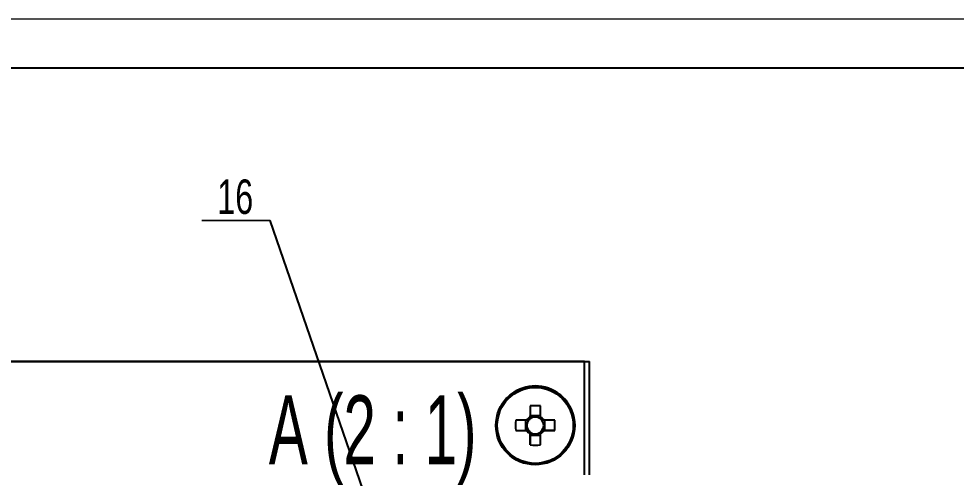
# Model space of a CAD drawing. Header units: millimetres. Extents: x 0 to 841, y -10 to 594.
# Drawn here: x 301.9 to 397.1, y 548.5 to 594 of the extents above; entities that cross this region are included whole.
import ezdxf

# ---------------------------------------------------------------- set-up
doc = ezdxf.new("R2010")
doc.units = ezdxf.units.MM
doc.layers.add('ОСЕВЫЕ', color=7, linetype='Continuous')
doc.styles.add('SLDTEXTSTYLE0', font='TXT', dxfattribs={"width": 0.7})
doc.styles.add('SLDTEXTSTYLE5', font='TXT', dxfattribs={"width": 0.633333})
doc.dimstyles.new('SLDDIMSTYLE1', dxfattribs={"dimtxt": 0.18, "dimasz": 1.016, "dimexe": 0, "dimexo": 0.0625, "dimgap": 0, "dimtad": 0, "dimtih": 1, "dimtoh": 1, "dimdec": 0, "dimrnd": 1e-09, "dimzin": 0, "dimdsep": 46, "dimtxsty": 'Standard', "dimblk1": 'DOT', "dimblk2": 'DOT', "dimsah": 1, "dimcen": 0.09, "dimadec": 0, "dimazin": 0, "dimtfac": 1.016, "dimtdec": 0, "dimtofl": 0, "dimtmove": 0, "dimatfit": 3, "dimldrblk": 'DOT', "dimfxl": 0, "dimfrac": 2, "dimtolj": 1, "dimtzin": 0, "dimarcsym": 0})

# ---------------------------------------------------------------- blocks, each defined once
blk = doc.blocks.new('SW_NOTE_17')
at = {"color": 0, "linetype": 'Continuous', "lineweight": 0}
for p, q in [((-6.936, 0), (0, 0)), ((0, 0), (-6.936, 0)), ((-6.936, 0), (0, 0)), ((0, 0), (-6.936, 0)), ((-6.936, 0), (0, 0)), ((0, 0), (-6.936, 0))]:
    blk.add_line(p, q, dxfattribs=at)
at = {"color": 0, "linetype": 'Continuous', "lineweight": 0, "insert": (-3.53, 4.17), "char_height": 3.5, "attachment_point": 2, "style": 'SLDTEXTSTYLE0'}
blk.add_mtext('16', dxfattribs=at)
blk = doc.blocks.new('_Dot')
at = {"color": 0, "linetype": 'ByBlock', "lineweight": -2}
blk.add_line((-0.5, 0), (-1, 0), dxfattribs=at)
at = {"color": 0, "linetype": 'ByBlock', "const_width": 0.5}
blk.add_lwpolyline([(-0.25, 0, 1), (0.25, 0, 1)], format="xyb", close=True, dxfattribs=at)

msp = doc.modelspace()

# ---------------------------------------------------------------- linework, layer by layer
at = {"color": 7, "linetype": 'Continuous', "lineweight": 25}
for p, q in [((836, 589), (20, 589)), ((359.322, 559.222), (243.322, 559.222)), ((359.322, 559.222), (243.322, 559.222)), ((243.323, 559.224), (359.323, 559.224)), ((359.322, 559.222), (354.32, 559.222)), ((359.322, 559.222), (359.323, 559.224)), ((359.322, 559.222), (359.323, 559.223)), ((359.322, 559.222), (359.822, 559.222)), ((359.322, 495.222), (359.322, 559.222)), ((359.322, 559.222), (359.322, 559.222)), ((359.322, 559.222), (359.322, 559.222)), ((359.322, 495.222), (359.322, 559.222)), ((359.323, 559.223), (359.323, 559.224)), ((359.323, 559.223), (359.823, 559.223)), ((359.323, 559.223), (359.323, 559.223)), ((359.323, 559.223), (359.323, 559.223)), ((359.323, 559.223), (359.323, 559.223)), ((359.822, 559.222), (359.823, 559.223)), ((359.822, 494.722), (359.822, 559.222)), ((359.823, 547.223), (359.823, 559.223)), ((350.822, 554.659), (350.822, 554.659)), ((353.807, 554.707), (353.807, 553.705)), ((353.339, 553.237), (353.339, 552.207)), ((353.807, 553.4), (353.807, 553.705)), ((354.837, 553.705), (353.807, 553.705)), ((355.305, 552.207), (355.305, 553.237)), ((352.338, 552.207), (353.339, 552.207)), ((353.645, 552.207), (353.339, 552.207)), ((353.807, 551.739), (353.807, 552.045)), ((355.305, 552.207), (355, 552.207)), ((356.307, 552.207), (355.305, 552.207)), ((353.807, 550.738), (353.807, 551.739)), ((353.807, 551.739), (354.837, 551.739)), ((357.822, 550.785), (357.822, 550.785))]:
    msp.add_line(p, q, dxfattribs=at)
at = {"color": 7, "linetype": 'Continuous', "lineweight": 25, "flags": 128}
for points in [[(343.822, 559.222), (343.732, 559.222), (343.471, 559.222), (343.072, 559.222), (342.583, 559.222), (342.062, 559.222), (341.572, 559.222), (341.173, 559.222), (340.913, 559.222), (340.822, 559.222), (340.913, 559.222), (341.173, 559.222), (341.572, 559.222), (342.062, 559.222), (342.583, 559.222), (343.072, 559.222), (343.471, 559.222), (343.732, 559.222), (343.822, 559.222)], [(343.822, 559.222), (343.732, 559.222), (343.471, 559.222), (343.072, 559.222), (342.583, 559.222), (342.062, 559.222), (341.572, 559.222), (341.173, 559.222), (340.913, 559.222), (340.822, 559.222), (340.913, 559.222), (341.173, 559.222), (341.572, 559.222), (342.062, 559.222), (342.583, 559.222), (343.072, 559.222), (343.471, 559.222), (343.732, 559.222), (343.822, 559.222)], [(340.823, 559.223), (340.913, 559.223), (341.174, 559.223), (341.573, 559.223), (342.062, 559.223), (342.583, 559.223), (343.073, 559.223), (343.472, 559.223), (343.732, 559.223), (343.823, 559.223), (343.732, 559.223), (343.472, 559.223), (343.073, 559.223), (342.583, 559.223), (342.062, 559.223), (341.573, 559.223), (341.174, 559.223), (340.913, 559.223), (340.823, 559.223)], [(343.823, 559.223), (343.732, 559.223), (343.472, 559.223), (343.073, 559.223), (342.583, 559.223), (342.062, 559.223), (341.573, 559.223), (341.174, 559.223), (340.913, 559.223), (340.823, 559.223), (340.913, 559.223), (341.174, 559.223), (341.573, 559.223), (342.062, 559.223), (342.583, 559.223), (343.073, 559.223), (343.472, 559.223), (343.732, 559.223), (343.823, 559.223)], [(349.322, 559.222), (349.912, 559.222), (350.449, 559.222), (350.886, 559.222), (351.184, 559.222), (351.317, 559.222), (351.272, 559.222), (351.054, 559.222), (350.683, 559.222), (350.19, 559.222), (349.62, 559.222), (349.024, 559.222), (348.455, 559.222), (347.962, 559.222), (347.59, 559.222), (347.372, 559.222), (347.328, 559.222), (347.461, 559.222), (347.759, 559.222), (348.196, 559.222), (348.733, 559.222), (349.322, 559.222)], [(349.323, 559.223), (348.733, 559.223), (348.196, 559.223), (347.759, 559.223), (347.461, 559.223), (347.329, 559.223), (347.373, 559.223), (347.591, 559.223), (347.963, 559.223), (348.455, 559.223), (349.025, 559.223), (349.621, 559.223), (350.191, 559.223), (350.683, 559.223), (351.055, 559.223), (351.273, 559.223), (351.317, 559.223), (351.185, 559.223), (350.887, 559.223), (350.45, 559.223), (349.912, 559.223), (349.323, 559.223)], [(353.807, 554.707), (353.807, 554.57), (353.807, 554.432), (353.807, 554.293), (353.807, 554.154), (353.807, 554.014), (353.807, 553.873), (353.807, 553.732), (353.807, 553.59)], [(354.837, 553.59), (354.837, 553.732), (354.837, 553.873), (354.837, 554.014), (354.837, 554.154), (354.837, 554.293), (354.837, 554.432), (354.837, 554.57), (354.837, 554.707)], [(353.454, 553.237), (353.313, 553.237), (353.171, 553.237), (353.03, 553.237), (352.89, 553.237), (352.751, 553.237), (352.612, 553.237), (352.475, 553.237), (352.338, 553.237)], [(356.307, 553.237), (356.17, 553.237), (356.032, 553.237), (355.893, 553.237), (355.754, 553.237), (355.614, 553.237), (355.473, 553.237), (355.332, 553.237), (355.19, 553.237)], [(352.338, 552.207), (352.475, 552.207), (352.612, 552.207), (352.751, 552.207), (352.89, 552.207), (353.03, 552.207), (353.171, 552.207), (353.313, 552.207), (353.454, 552.207)], [(355.19, 552.207), (355.332, 552.207), (355.473, 552.207), (355.614, 552.207), (355.754, 552.207), (355.893, 552.207), (356.032, 552.207), (356.17, 552.207), (356.307, 552.207)], [(353.807, 551.854), (353.807, 551.712), (353.807, 551.571), (353.807, 551.43), (353.807, 551.29), (353.807, 551.151), (353.807, 551.012), (353.807, 550.874), (353.807, 550.738)], [(354.837, 550.738), (354.837, 550.874), (354.837, 551.012), (354.837, 551.151), (354.837, 551.29), (354.837, 551.43), (354.837, 551.571), (354.837, 551.712), (354.837, 551.854)]]:
    msp.add_lwpolyline(points, dxfattribs=at)
at = {"color": 7, "linetype": 'Continuous', "lineweight": 0, "flags": 128}
for points in [[(349.322, 559.222), (348.366, 559.222), (347.554, 559.222), (347.013, 559.222), (346.822, 559.222), (347.013, 559.222), (347.555, 559.222), (348.366, 559.222), (349.322, 559.222), (350.279, 559.222), (351.09, 559.222), (351.632, 559.222), (351.822, 559.222), (351.632, 559.222), (351.09, 559.222), (350.279, 559.222), (349.322, 559.222)], [(349.323, 559.223), (348.366, 559.223), (347.555, 559.223), (347.013, 559.223), (346.823, 559.223), (347.013, 559.223), (347.555, 559.223), (348.366, 559.223), (349.323, 559.223), (350.28, 559.223), (351.091, 559.223), (351.633, 559.223), (351.823, 559.223), (351.633, 559.223), (351.091, 559.223), (350.28, 559.223), (349.323, 559.223)]]:
    msp.add_lwpolyline(points, dxfattribs=at)
at = {"color": 7, "linetype": 'Continuous', "lineweight": 25}
for radius in [4, 3.853]:
    msp.add_circle((354.322, 552.722), radius, dxfattribs=at)
for centre, radius, start, end in [((354.322, 552.722), 4, 0.00049, 151.03897), ((354.322, 540.329), 14.386, 87.94934, 92.05232), ((366.71, 552.722), 14.382, 177.94827, 182.05256), ((354.322, 552.722), 1.009, 120.68728, 149.31342), ((354.322, 552.722), 0.851, 142.75924, 217.24145), ((354.322, 552.722), 0.851, 127.24145, 142.75924), ((354.322, 552.722), 0.851, 52.75924, 127.24145), ((354.322, 552.722), 1.009, 30.68728, 59.31342), ((354.322, 552.722), 0.851, 37.24145, 52.75924), ((354.322, 552.722), 0.851, 322.75924, 37.24145), ((341.937, 552.722), 14.379, 357.94778, 2.05284), ((354.322, 552.722), 1.009, 210.68728, 239.31342), ((354.322, 552.722), 0.851, 217.24145, 232.75924), ((354.322, 552.722), 0.851, 232.75924, 307.24145), ((354.322, 552.722), 1.009, 300.68728, 329.31342), ((354.322, 552.722), 0.851, 307.24145, 322.75924), ((354.322, 552.722), 4, 331.03897, 0.00049), ((354.322, 565.111), 14.383, 267.94796, 272.05204)]:
    msp.add_arc(centre, radius, start, end, dxfattribs=at)
for points, knots in [([(353.645, 553.237), (353.64, 553.237), (353.582, 553.237), (353.518, 553.237), (353.461, 553.237), (353.454, 553.237)], [0, 0, 0, 0, 0.069981, 0.886622, 1, 1, 1, 1]), ([(353.807, 553.59), (353.807, 553.583), (353.807, 553.526), (353.807, 553.463), (353.807, 553.404), (353.807, 553.4)], [0, 0, 0, 0, 0.113377, 0.930018, 1, 1, 1, 1]), ([(354.837, 553.4), (354.837, 553.404), (354.837, 553.463), (354.837, 553.526), (354.837, 553.583), (354.837, 553.59)], [0, 0, 0, 0, 0.069981, 0.886622, 1, 1, 1, 1]), ([(355.19, 553.237), (355.183, 553.237), (355.126, 553.237), (355.063, 553.237), (355.004, 553.237), (355, 553.237)], [0, 0, 0, 0, 0.113377, 0.930019, 1, 1, 1, 1]), ([(353.454, 552.207), (353.461, 552.207), (353.518, 552.207), (353.582, 552.207), (353.64, 552.207), (353.645, 552.207)], [0, 0, 0, 0, 0.113377, 0.930019, 1, 1, 1, 1]), ([(353.807, 552.045), (353.807, 552.04), (353.807, 551.981), (353.807, 551.918), (353.807, 551.861), (353.807, 551.854)], [0, 0, 0, 0, 0.069983, 0.886624, 1, 1, 1, 1]), ([(354.837, 551.854), (354.837, 551.861), (354.837, 551.918), (354.837, 551.982), (354.837, 552.04), (354.837, 552.045)], [0, 0, 0, 0, 0.113378, 0.930019, 1, 1, 1, 1]), ([(355, 552.207), (355.004, 552.207), (355.063, 552.207), (355.126, 552.207), (355.183, 552.207), (355.19, 552.207)], [0, 0, 0, 0, 0.069981, 0.886623, 1, 1, 1, 1])]:
    msp.add_open_spline(points, degree=3, knots=knots, dxfattribs=at)
at = {"layer": 'ОСЕВЫЕ', "lineweight": 18}
msp.add_line((0, 594), (841, 594), dxfattribs=at)

# ---------------------------------------------------------------- block references
at = {"color": 7, "linetype": 'Continuous', "lineweight": 0}
msp.add_blockref('SW_NOTE_17', (327.399, 573.518), dxfattribs=at)

# ---------------------------------------------------------------- texts
at = {"color": 7, "linetype": 'Continuous', "lineweight": 0, "insert": (337.818, 555.775), "char_height": 7, "attachment_point": 2, "style": 'SLDTEXTSTYLE5'}
msp.add_mtext('A (2 : 1)', dxfattribs=at)

# ---------------------------------------------------------------- leaders
at = {"color": 7, "linetype": 'Continuous', "lineweight": 0}
msp.add_leader([(339.769, 537.76), (327.399, 573.518)], dimstyle='SLDDIMSTYLE1', dxfattribs=at)

doc.saveas('drawing.dxf')
